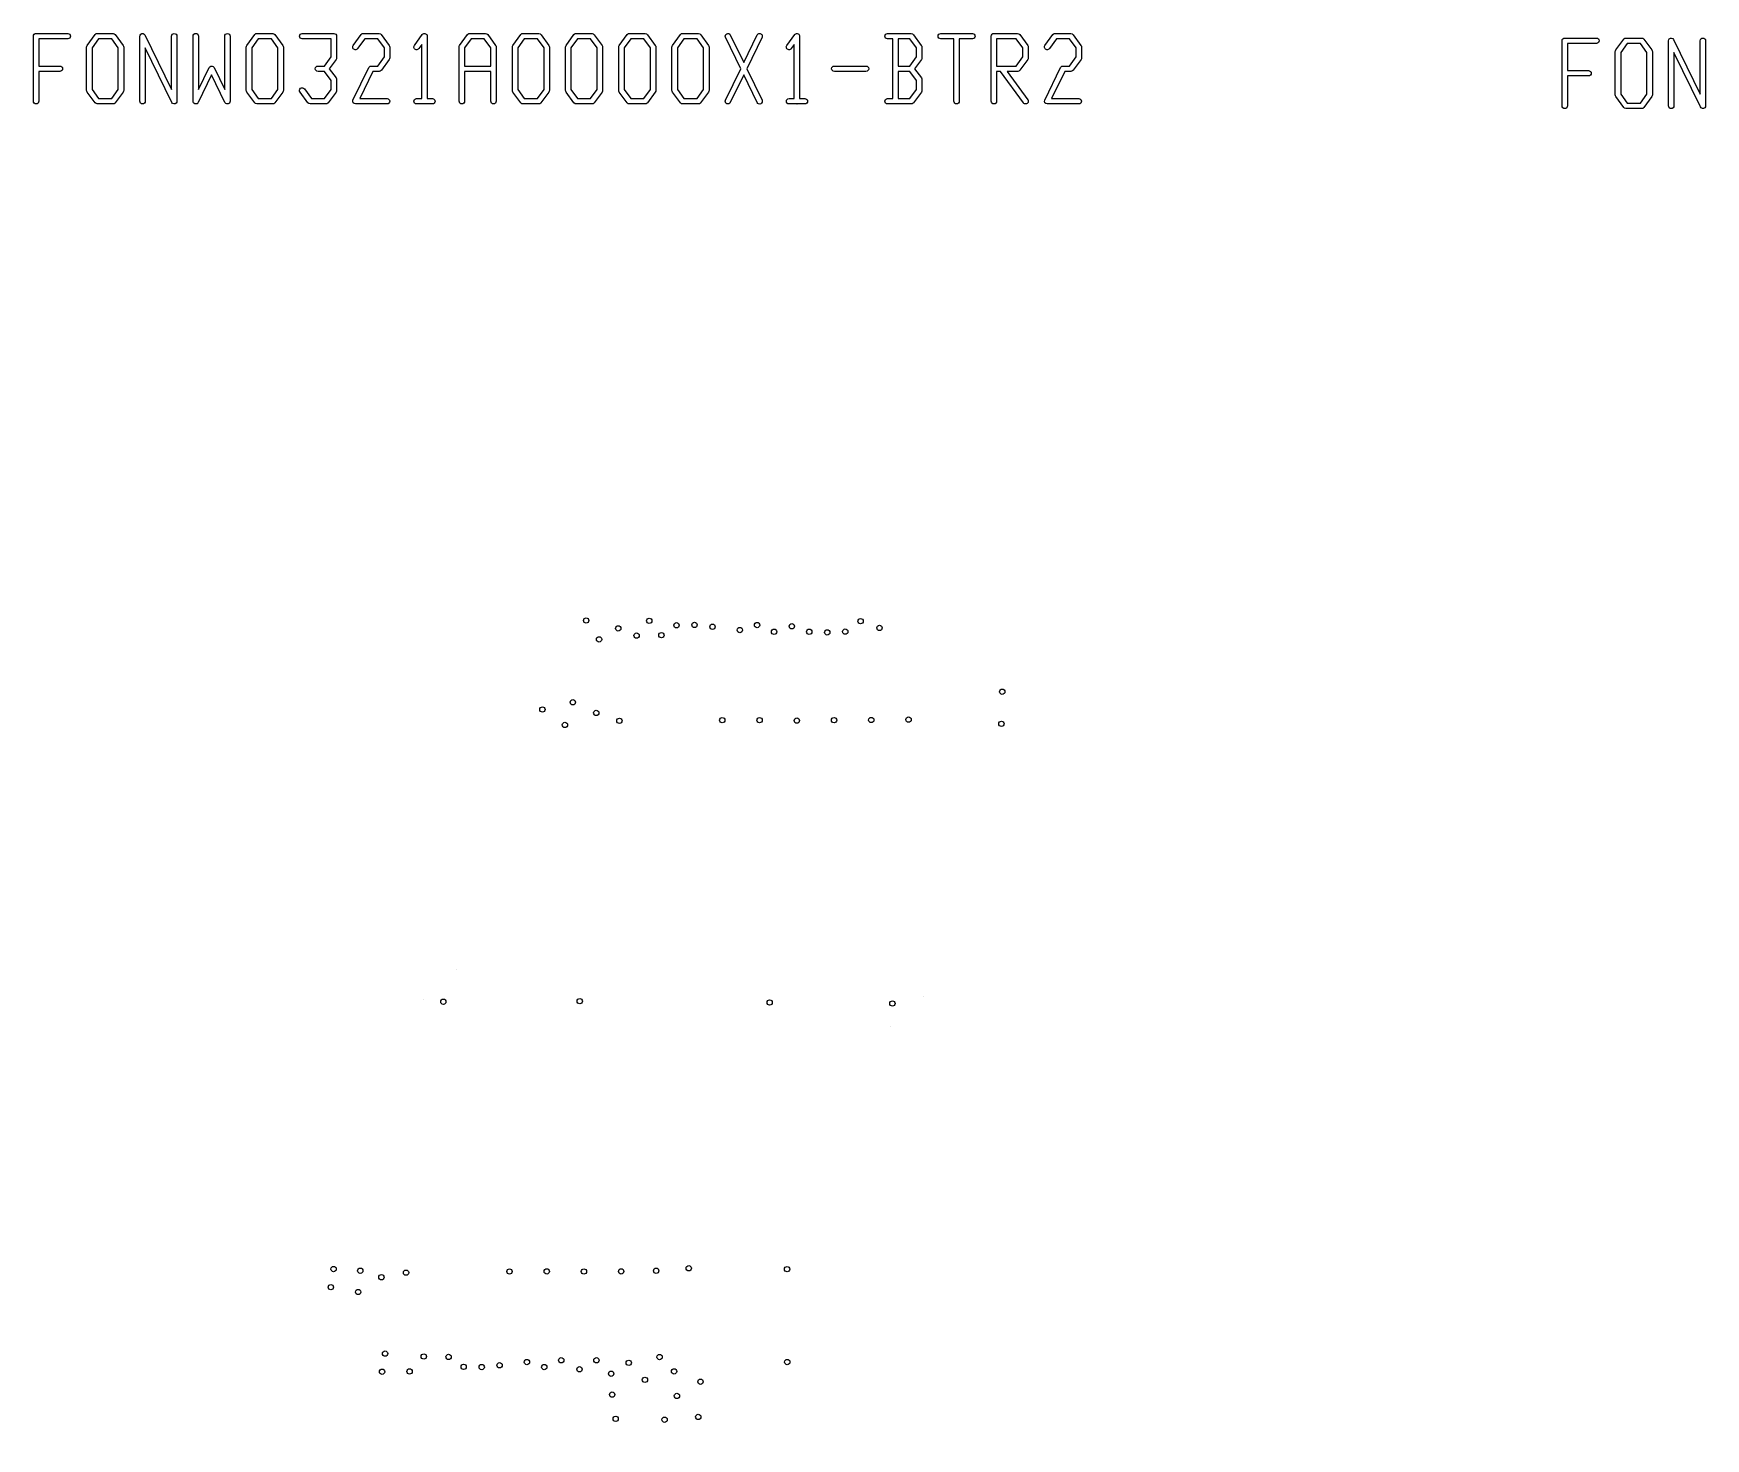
# Model space of a CAD drawing. Extents: x 0 to 248, y 0 to 175.
# Drawn here: x 71.44 to 118.58, y 87.52 to 127.11 of the extents above; entities that cross this region are included whole.
import ezdxf

# ---------------------------------------------------------------- set-up
doc = ezdxf.new("R2010")
doc.units = 0
doc.layers.add('gbr-dxf', color=7, linetype='Continuous')
doc.layers.add('gbr-outline-dxf', color=2, linetype='Continuous')

msp = doc.modelspace()

# ---------------------------------------------------------------- linework, layer by layer
at = {"layer": 'gbr-dxf', "linetype": 'Continuous'}
for points in [[(71.443, 125.202), (71.443, 126.117, -0.013454), (71.443, 126.121), (71.443, 127.034, -0.208517), (71.466, 127.091, -0.208501), (71.522, 127.113), (72.412, 127.113, -1), (72.412, 126.961), (71.596, 126.961), (71.596, 126.196), (72.189, 126.196, -1), (72.189, 126.043), (71.596, 126.043), (71.596, 125.202, -1)], [(72.943, 125.508), (72.943, 126.731, -0.161897), (72.959, 126.777), (73.181, 127.082, -0.041105), (73.189, 127.091, -0.196911), (73.243, 127.113), (73.687, 127.113, -0.246448), (73.751, 127.082), (73.974, 126.776, -0.170321), (73.988, 126.728), (73.988, 125.51, -0.165513), (73.974, 125.463), (73.751, 125.158, -0.039972), (73.743, 125.148, -0.207833), (73.687, 125.126), (73.243, 125.126, -0.247601), (73.18, 125.159), (72.96, 125.46, -0.172346)], [(77.443, 125.51), (77.443, 126.728, -0.170323), (77.458, 126.776), (77.681, 127.082, -0.041105), (77.689, 127.091, -0.196911), (77.743, 127.113), (78.187, 127.113, -0.246448), (78.25, 127.082), (78.472, 126.778, -0.166669), (78.488, 126.731), (78.488, 125.508, -0.16419), (78.473, 125.462), (78.251, 125.158, -0.039972), (78.243, 125.148, -0.207833), (78.187, 125.126), (77.743, 125.126, -0.247601), (77.68, 125.159), (77.458, 125.463, -0.165513)], [(78.958, 125.463, -1), (79.081, 125.553), (79.281, 125.278), (79.65, 125.278), (79.836, 125.532), (79.836, 125.789), (79.65, 126.043), (79.466, 126.043, -1), (79.466, 126.196), (79.65, 126.196), (79.836, 126.45), (79.836, 126.961), (79.02, 126.961, -1), (79.02, 127.113), (79.912, 127.113, -0.427292), (79.988, 127.034), (79.988, 126.427, -0.165513), (79.974, 126.38), (79.783, 126.119), (79.974, 125.858, -0.170321), (79.988, 125.81), (79.988, 125.51, -0.165513), (79.974, 125.463), (79.751, 125.158, -0.039972), (79.743, 125.148, -0.207833), (79.687, 125.126), (79.243, 125.126, -0.247601), (79.18, 125.159)], [(83.443, 125.202), (83.443, 126.116, -0.022559), (83.443, 126.123), (83.443, 126.728, -0.170323), (83.458, 126.776), (83.681, 127.082, -0.041105), (83.689, 127.091, -0.196911), (83.743, 127.113), (84.187, 127.113, -0.246448), (84.25, 127.082), (84.472, 126.778, -0.166669), (84.488, 126.731), (84.488, 125.202, -1), (84.336, 125.202), (84.336, 126.043), (83.596, 126.043), (83.596, 125.202, -1)], [(84.943, 125.51), (84.943, 126.731, -0.161897), (84.959, 126.777), (85.181, 127.082, -0.041105), (85.189, 127.091, -0.196911), (85.243, 127.113), (85.689, 127.113, -0.253505), (85.753, 127.079), (85.972, 126.778, -0.166669), (85.988, 126.731), (85.988, 125.51, -0.165513), (85.974, 125.463), (85.751, 125.158, -0.039972), (85.743, 125.148, -0.207833), (85.687, 125.126), (85.246, 125.126, -0.251415), (85.181, 125.157), (84.958, 125.463, -0.165513)], [(86.443, 125.51), (86.443, 126.731, -0.161897), (86.459, 126.777), (86.681, 127.082, -0.041105), (86.689, 127.091, -0.196911), (86.743, 127.113), (87.189, 127.113, -0.253505), (87.253, 127.079), (87.472, 126.778, -0.166669), (87.488, 126.731), (87.488, 125.51, -0.165513), (87.474, 125.463), (87.251, 125.158, -0.039972), (87.243, 125.148, -0.207833), (87.187, 125.126), (86.746, 125.126, -0.251415), (86.681, 125.157), (86.458, 125.463, -0.165513)], [(87.943, 125.51), (87.943, 126.731, -0.161897), (87.959, 126.777), (88.181, 127.082, -0.041105), (88.189, 127.091, -0.196911), (88.243, 127.113), (88.689, 127.113, -0.253505), (88.753, 127.079), (88.972, 126.778, -0.166669), (88.988, 126.731), (88.988, 125.51, -0.165513), (88.974, 125.463), (88.751, 125.158, -0.039972), (88.743, 125.148, -0.207833), (88.687, 125.126), (88.246, 125.126, -0.251415), (88.181, 125.157), (87.958, 125.463, -0.165513)], [(89.443, 125.51), (89.443, 126.731, -0.161897), (89.459, 126.777), (89.681, 127.082, -0.041105), (89.689, 127.091, -0.196911), (89.743, 127.113), (90.189, 127.113, -0.253505), (90.253, 127.079), (90.472, 126.778, -0.166669), (90.488, 126.731), (90.488, 125.51, -0.165513), (90.474, 125.463), (90.251, 125.158, -0.039972), (90.243, 125.148, -0.207833), (90.187, 125.126), (89.746, 125.126, -0.251415), (89.681, 125.157), (89.458, 125.463, -0.165513)], [(95.52, 125.126, -1), (95.52, 125.278), (95.667, 125.278), (95.667, 126.116, -0.022559), (95.667, 126.123), (95.667, 126.961), (95.52, 126.961, -1), (95.52, 127.113), (95.743, 127.113), (96.189, 127.113, -0.253505), (96.253, 127.079), (96.472, 126.778, -0.166669), (96.488, 126.731), (96.488, 126.427, -0.165513), (96.474, 126.38), (96.283, 126.119), (96.474, 125.858, -0.170321), (96.488, 125.81), (96.488, 125.51, -0.165513), (96.474, 125.463), (96.251, 125.158, -0.039972), (96.243, 125.148, -0.207833), (96.187, 125.126)], [(97.02, 126.961, -1), (97.02, 127.113), (97.464, 127.113, -0.013454), (97.468, 127.113), (97.912, 127.113, -1), (97.912, 126.961), (97.542, 126.961), (97.542, 125.202, -1), (97.39, 125.202), (97.39, 126.961)], [(98.596, 126.196), (98.741, 126.196, -0.013516), (98.745, 126.196), (99.15, 126.196), (99.336, 126.45), (99.336, 126.706), (99.15, 126.961), (98.596, 126.961)], [(114.534, 125.073), (114.534, 125.989, -0.013454), (114.534, 125.993), (114.534, 126.909, -0.199082), (114.557, 126.963, -0.199069), (114.611, 126.985), (115.503, 126.985, -1), (115.503, 126.833), (114.687, 126.833), (114.687, 126.067), (115.28, 126.067, -1), (115.28, 125.915), (114.687, 125.915), (114.687, 125.073, -1)], [(116.034, 125.381), (116.034, 126.603, -0.161897), (116.049, 126.648), (116.271, 126.952, -0.043659), (116.28, 126.962, -0.211421), (116.337, 126.985), (116.778, 126.985, -0.246448), (116.841, 126.954), (117.063, 126.65, -0.166669), (117.079, 126.603), (117.079, 125.381, -0.165513), (117.065, 125.334), (116.841, 125.028, -0.03991), (116.834, 125.019, -0.198431), (116.78, 124.997), (116.334, 124.997, -0.247601), (116.271, 125.03), (116.049, 125.334, -0.165513)], [(94.02, 126.043, -1), (94.02, 126.196), (94.912, 126.196, -1), (94.912, 126.043)], [(86.95, 110.569, -0.414241), (87.025, 110.644, -0.414241), (87.1, 110.569, -0.414241), (87.025, 110.494, -0.414241)], [(87.854, 110.347, -0.414241), (87.929, 110.422, -0.414241), (88.004, 110.347, -0.414241), (87.929, 110.272, -0.414241)], [(88.728, 110.559, -0.414241), (88.803, 110.634, -0.414241), (88.878, 110.559, -0.414241), (88.803, 110.484, -0.414241)], [(89.496, 110.435, -0.414241), (89.571, 110.51, -0.414241), (89.646, 110.435, -0.414241), (89.571, 110.36, -0.414241)], [(90.003, 110.443, -0.414241), (90.078, 110.518, -0.414241), (90.153, 110.443, -0.414241), (90.078, 110.368, -0.414241)], [(90.51, 110.392, -0.414241), (90.585, 110.467, -0.414241), (90.66, 110.392, -0.414241), (90.585, 110.317, -0.414241)], [(91.28, 110.301, -0.414241), (91.355, 110.376, -0.414241), (91.43, 110.301, -0.414241), (91.355, 110.226, -0.414241)], [(91.768, 110.441, -0.414241), (91.843, 110.516, -0.414241), (91.918, 110.441, -0.414241), (91.843, 110.366, -0.414241)], [(92.247, 110.251, -0.414241), (92.322, 110.326, -0.414241), (92.397, 110.251, -0.414241), (92.322, 110.176, -0.414241)], [(92.748, 110.408, -0.414241), (92.823, 110.483, -0.414241), (92.898, 110.408, -0.414241), (92.823, 110.333, -0.414241)], [(93.237, 110.251, -0.414241), (93.312, 110.326, -0.414241), (93.387, 110.251, -0.414241), (93.312, 110.176, -0.414241)], [(93.745, 110.234, -0.414241), (93.82, 110.309, -0.414241), (93.895, 110.234, -0.414241), (93.82, 110.159, -0.414241)], [(94.253, 110.255, -0.414241), (94.328, 110.33, -0.414241), (94.403, 110.255, -0.414241), (94.328, 110.18, -0.414241)], [(94.686, 110.55, -0.414241), (94.761, 110.625, -0.414241), (94.836, 110.55, -0.414241), (94.761, 110.475, -0.414241)], [(95.218, 110.361, -0.414241), (95.293, 110.436, -0.414241), (95.368, 110.361, -0.414241), (95.293, 110.286, -0.414241)], [(87.314, 110.038, -0.414241), (87.389, 110.113, -0.414241), (87.464, 110.038, -0.414241), (87.389, 109.963, -0.414241)], [(88.372, 110.144, -0.414241), (88.447, 110.219, -0.414241), (88.522, 110.144, -0.414241), (88.447, 110.069, -0.414241)], [(89.07, 110.157, -0.414241), (89.145, 110.232, -0.414241), (89.22, 110.157, -0.414241), (89.145, 110.082, -0.414241)], [(98.68, 108.561, -0.414241), (98.755, 108.636, -0.414241), (98.83, 108.561, -0.414241), (98.755, 108.486, -0.414241)], [(85.717, 108.062, -0.414241), (85.792, 108.137, -0.414241), (85.867, 108.062, -0.414241), (85.792, 107.987, -0.414241)], [(86.573, 108.265, -0.414241), (86.648, 108.34, -0.414241), (86.723, 108.265, -0.414241), (86.648, 108.19, -0.414241)], [(87.235, 107.964, -0.414241), (87.31, 108.039, -0.414241), (87.385, 107.964, -0.414241), (87.31, 107.889, -0.414241)], [(86.351, 107.625, -0.414241), (86.426, 107.7, -0.414241), (86.501, 107.625, -0.414241), (86.426, 107.55, -0.414241)], [(87.885, 107.741, -0.414241), (87.96, 107.816, -0.414241), (88.035, 107.741, -0.414241), (87.96, 107.666, -0.414241)], [(90.787, 107.761, -0.414241), (90.862, 107.836, -0.414241), (90.937, 107.761, -0.414241), (90.862, 107.686, -0.414241)], [(91.837, 107.761, -0.414241), (91.912, 107.836, -0.414241), (91.987, 107.761, -0.414241), (91.912, 107.686, -0.414241)], [(92.887, 107.747, -0.414241), (92.962, 107.822, -0.414241), (93.037, 107.747, -0.414241), (92.962, 107.672, -0.414241)], [(93.936, 107.76, -0.414241), (94.011, 107.835, -0.414241), (94.086, 107.76, -0.414241), (94.011, 107.685, -0.414241)], [(94.986, 107.765, -0.414241), (95.061, 107.84, -0.414241), (95.136, 107.765, -0.414241), (95.061, 107.69, -0.414241)], [(96.037, 107.775, -0.414241), (96.112, 107.85, -0.414241), (96.187, 107.775, -0.414241), (96.112, 107.7, -0.414241)], [(98.655, 107.658, -0.414241), (98.73, 107.733, -0.414241), (98.805, 107.658, -0.414241), (98.73, 107.583, -0.414241)], [(82.923, 99.826, -0.414241), (82.998, 99.901, -0.414241), (83.073, 99.826, -0.414241), (82.998, 99.751, -0.414241)], [(86.768, 99.841, -0.414241), (86.843, 99.916, -0.414241), (86.918, 99.841, -0.414241), (86.843, 99.766, -0.414241)], [(92.122, 99.804, -0.414241), (92.197, 99.879, -0.414241), (92.272, 99.804, -0.414241), (92.197, 99.729, -0.414241)], [(95.583, 99.775, -0.414241), (95.658, 99.85, -0.414241), (95.733, 99.775, -0.414241), (95.658, 99.7, -0.414241)], [(89.841, 92.313, -0.414241), (89.916, 92.388, -0.414241), (89.991, 92.313, -0.414241), (89.916, 92.238, -0.414241)], [(79.829, 92.293, -0.414241), (79.904, 92.368, -0.414241), (79.979, 92.293, -0.414241), (79.904, 92.218, -0.414241)], [(80.583, 92.245, -0.414241), (80.658, 92.32, -0.414241), (80.733, 92.245, -0.414241), (80.658, 92.17, -0.414241)], [(81.177, 92.062, -0.414241), (81.252, 92.137, -0.414241), (81.327, 92.062, -0.414241), (81.252, 91.987, -0.414241)], [(81.871, 92.19, -0.414241), (81.946, 92.265, -0.414241), (82.021, 92.19, -0.414241), (81.946, 92.115, -0.414241)], [(84.787, 92.224, -0.414241), (84.862, 92.299, -0.414241), (84.937, 92.224, -0.414241), (84.862, 92.149, -0.414241)], [(85.837, 92.225, -0.414241), (85.912, 92.3, -0.414241), (85.987, 92.225, -0.414241), (85.912, 92.15, -0.414241)], [(86.887, 92.224, -0.414241), (86.962, 92.299, -0.414241), (87.037, 92.224, -0.414241), (86.962, 92.149, -0.414241)], [(87.937, 92.225, -0.414241), (88.012, 92.3, -0.414241), (88.087, 92.225, -0.414241), (88.012, 92.15, -0.414241)], [(88.922, 92.243, -0.414241), (88.997, 92.318, -0.414241), (89.072, 92.243, -0.414241), (88.997, 92.168, -0.414241)], [(92.612, 92.289, -0.414241), (92.687, 92.364, -0.414241), (92.762, 92.289, -0.414241), (92.687, 92.214, -0.414241)], [(79.752, 91.782, -0.414241), (79.827, 91.857, -0.414241), (79.902, 91.782, -0.414241), (79.827, 91.707, -0.414241)], [(80.521, 91.645, -0.414241), (80.596, 91.72, -0.414241), (80.671, 91.645, -0.414241), (80.596, 91.57, -0.414241)], [(81.28, 89.91, -0.414241), (81.355, 89.985, -0.414241), (81.43, 89.91, -0.414241), (81.355, 89.835, -0.414241)], [(82.372, 89.827, -0.414241), (82.447, 89.902, -0.414241), (82.522, 89.827, -0.414241), (82.447, 89.752, -0.414241)], [(83.07, 89.815, -0.414241), (83.145, 89.89, -0.414241), (83.22, 89.815, -0.414241), (83.145, 89.74, -0.414241)], [(83.496, 89.537, -0.414241), (83.571, 89.612, -0.414241), (83.646, 89.537, -0.414241), (83.571, 89.462, -0.414241)], [(84.004, 89.529, -0.414241), (84.079, 89.604, -0.414241), (84.154, 89.529, -0.414241), (84.079, 89.454, -0.414241)], [(84.51, 89.579, -0.414241), (84.585, 89.654, -0.414241), (84.66, 89.579, -0.414241), (84.585, 89.504, -0.414241)], [(85.28, 89.671, -0.414241), (85.355, 89.746, -0.414241), (85.43, 89.671, -0.414241), (85.355, 89.596, -0.414241)], [(85.768, 89.53, -0.414241), (85.843, 89.605, -0.414241), (85.918, 89.53, -0.414241), (85.843, 89.455, -0.414241)], [(86.247, 89.721, -0.414241), (86.322, 89.796, -0.414241), (86.397, 89.721, -0.414241), (86.322, 89.646, -0.414241)], [(87.238, 89.721, -0.414241), (87.313, 89.796, -0.414241), (87.388, 89.721, -0.414241), (87.313, 89.646, -0.414241)], [(88.15, 89.649, -0.414241), (88.225, 89.724, -0.414241), (88.3, 89.649, -0.414241), (88.225, 89.574, -0.414241)], [(89.02, 89.813, -0.414241), (89.095, 89.888, -0.414241), (89.17, 89.813, -0.414241), (89.095, 89.738, -0.414241)], [(92.617, 89.672, -0.414241), (92.692, 89.747, -0.414241), (92.767, 89.672, -0.414241), (92.692, 89.597, -0.414241)], [(81.195, 89.397, -0.414241), (81.27, 89.472, -0.414241), (81.345, 89.397, -0.414241), (81.27, 89.322, -0.414241)], [(81.972, 89.406, -0.414241), (82.047, 89.481, -0.414241), (82.122, 89.406, -0.414241), (82.047, 89.331, -0.414241)], [(86.761, 89.468, -0.414241), (86.836, 89.543, -0.414241), (86.911, 89.468, -0.414241), (86.836, 89.393, -0.414241)], [(87.655, 89.342, -0.414241), (87.73, 89.417, -0.414241), (87.805, 89.342, -0.414241), (87.73, 89.267, -0.414241)], [(88.607, 89.17, -0.414241), (88.682, 89.245, -0.414241), (88.757, 89.17, -0.414241), (88.682, 89.095, -0.414241)], [(89.427, 89.408, -0.414241), (89.502, 89.483, -0.414241), (89.577, 89.408, -0.414241), (89.502, 89.333, -0.414241)], [(90.172, 89.115, -0.414241), (90.247, 89.19, -0.414241), (90.322, 89.115, -0.414241), (90.247, 89.04, -0.414241)], [(87.682, 88.754, -0.414241), (87.757, 88.829, -0.414241), (87.832, 88.754, -0.414241), (87.757, 88.679, -0.414241)], [(89.507, 88.715, -0.414241), (89.582, 88.79, -0.414241), (89.657, 88.715, -0.414241), (89.582, 88.64, -0.414241)], [(87.781, 88.071, -0.414241), (87.856, 88.146, -0.414241), (87.931, 88.071, -0.414241), (87.856, 87.996, -0.414241)], [(90.109, 88.124, -0.414241), (90.184, 88.199, -0.414241), (90.259, 88.124, -0.414241), (90.184, 88.049, -0.414241)], [(89.159, 88.047, -0.414241), (89.234, 88.122, -0.414241), (89.309, 88.047, -0.414241), (89.234, 87.972, -0.414241)]]:
    msp.add_lwpolyline(points, format="xyb", close=True, dxfattribs=at)
for points in [[(73.096, 125.533), (73.281, 125.278), (73.65, 125.278), (73.836, 125.532), (73.836, 126.707), (73.65, 126.961), (73.281, 126.961), (73.096, 126.706)], [(77.596, 125.532), (77.781, 125.278), (78.15, 125.278), (78.336, 125.533), (78.336, 126.706), (78.15, 126.961), (77.781, 126.961), (77.596, 126.706)], [(83.596, 126.196), (84.336, 126.196), (84.336, 126.706), (84.15, 126.961), (83.781, 126.961), (83.596, 126.706)], [(85.096, 125.532), (85.281, 125.278), (85.65, 125.278), (85.836, 125.532), (85.836, 126.706), (85.65, 126.961), (85.281, 126.961), (85.096, 126.706)], [(86.596, 125.532), (86.781, 125.278), (87.15, 125.278), (87.336, 125.532), (87.336, 126.706), (87.15, 126.961), (86.781, 126.961), (86.596, 126.706)], [(88.096, 125.532), (88.281, 125.278), (88.65, 125.278), (88.836, 125.532), (88.836, 126.706), (88.65, 126.961), (88.281, 126.961), (88.096, 126.706)], [(89.596, 125.532), (89.781, 125.278), (90.15, 125.278), (90.336, 125.532), (90.336, 126.706), (90.15, 126.961), (89.781, 126.961), (89.596, 126.706)], [(95.819, 126.196), (96.15, 126.196), (96.336, 126.45), (96.336, 126.706), (96.15, 126.961), (95.819, 126.961)], [(116.187, 125.404), (116.372, 125.149), (116.741, 125.149), (116.927, 125.404), (116.927, 126.578), (116.741, 126.832), (116.372, 126.832), (116.187, 126.578)], [(95.819, 125.278), (96.15, 125.278), (96.336, 125.532), (96.336, 125.789), (96.15, 126.043), (95.819, 126.043)]]:
    msp.add_lwpolyline(points, close=True, dxfattribs=at)
for points in [[(74.443, 125.202), (74.443, 127.037, -0.200605), (74.466, 127.091, -0.513571), (74.588, 127.07), (75.336, 125.533)], [(75.336, 125.533), (75.336, 127.037, -1), (75.488, 127.037), (75.488, 125.202, -0.200605), (75.466, 125.148, -0.513571), (75.343, 125.168), (74.596, 126.706)], [(75.943, 125.205), (75.943, 127.037, -1), (76.096, 127.037), (76.096, 125.533)], [(76.836, 125.533), (76.836, 127.037, -1), (76.988, 127.037), (76.988, 125.202, -0.200605), (76.966, 125.148, -0.513571), (76.843, 125.168), (76.466, 125.945)], [(80.451, 125.235), (80.897, 126.152, -0.089512), (80.912, 126.174, -0.204058), (80.968, 126.196), (81.15, 126.196), (81.336, 126.45), (81.336, 126.706), (81.15, 126.961), (80.781, 126.961), (80.581, 126.686, -1), (80.458, 126.776), (80.681, 127.082, -0.041105), (80.689, 127.091, -0.196911), (80.743, 127.113), (81.187, 127.113, -0.246448), (81.25, 127.082), (81.472, 126.778, -0.166669), (81.488, 126.731), (81.488, 126.425, -0.16419), (81.473, 126.379), (81.251, 126.075, -0.039972), (81.243, 126.066, -0.207833), (81.187, 126.043), (81.013, 126.043), (80.641, 125.278)], [(82.39, 126.803), (82.304, 126.686, -1), (82.181, 126.776)], [(82.464, 125.126), (82.243, 125.126, -1), (82.243, 125.278), (82.39, 125.278), (82.39, 126.803)], [(82.181, 126.776), (82.404, 127.082, -0.041105), (82.412, 127.091, -0.665353), (82.542, 127.037), (82.542, 125.278), (82.689, 125.278, -1), (82.689, 125.126), (82.468, 125.126)], [(90.951, 127.004, -1), (91.088, 127.07), (91.466, 126.294)], [(91.466, 125.945), (91.088, 125.168, -1), (90.951, 125.235), (91.381, 126.119), (90.951, 127.004)], [(91.466, 126.294), (91.844, 127.07, -1), (91.981, 127.004), (91.551, 126.119), (91.981, 125.235, -1), (91.843, 125.168), (91.466, 125.945)], [(92.964, 125.126), (92.743, 125.126, -1), (92.743, 125.278), (92.89, 125.278), (92.89, 126.803)], [(92.89, 126.803), (92.804, 126.686, -1), (92.681, 126.776)], [(92.681, 126.776), (92.903, 127.081, -0.043659), (92.912, 127.091, -0.68565), (93.042, 127.034), (93.042, 125.278), (93.189, 125.278, -1), (93.189, 125.126), (92.968, 125.126)], [(98.443, 125.202), (98.443, 126.116, -0.022559), (98.443, 126.123), (98.443, 127.034, -0.2107), (98.466, 127.091, -0.210684), (98.523, 127.113), (99.187, 127.113, -0.246448), (99.25, 127.082), (99.472, 126.778, -0.166669), (99.488, 126.731), (99.488, 126.427, -0.165513), (99.474, 126.38), (99.251, 126.075, -0.03991), (99.243, 126.065, -0.198431), (99.189, 126.043), (98.893, 126.043)], [(99.951, 125.235), (100.397, 126.153, -0.083165), (100.412, 126.173, -0.199657), (100.466, 126.196), (100.65, 126.196), (100.836, 126.45), (100.836, 126.706), (100.65, 126.961), (100.281, 126.961), (100.081, 126.686, -1), (99.958, 126.776), (100.181, 127.082, -0.041105), (100.189, 127.091, -0.196911), (100.243, 127.113), (100.689, 127.113, -0.253505), (100.753, 127.079), (100.972, 126.778, -0.166669), (100.988, 126.731), (100.988, 126.427, -0.165513), (100.974, 126.38), (100.751, 126.075, -0.039972), (100.743, 126.066, -0.207833), (100.687, 126.043), (100.513, 126.043), (100.141, 125.278)], [(117.534, 125.073), (117.534, 126.909, -0.200605), (117.557, 126.963, -0.513571), (117.679, 126.942), (118.427, 125.404)], [(118.427, 125.404), (118.427, 126.909, -1), (118.579, 126.909), (118.579, 125.077, -0.210152), (118.557, 125.02, -0.532669), (118.433, 125.044), (117.687, 126.578)], [(74.596, 126.706), (74.596, 125.202, -1), (74.443, 125.202)], [(117.687, 126.578), (117.687, 125.073, -1), (117.534, 125.073)], [(76.466, 125.945), (76.089, 125.171, -0.091773), (76.073, 125.148, -0.68385), (75.943, 125.205)], [(76.096, 125.533), (76.397, 126.153, -0.083561), (76.412, 126.173, -0.515515), (76.534, 126.153), (76.836, 125.533)], [(98.893, 126.043), (99.474, 125.247, -1), (99.35, 125.157), (98.704, 126.043), (98.596, 126.043), (98.596, 125.202, -1), (98.443, 125.202)], [(80.641, 125.278), (81.412, 125.278, -1), (81.412, 125.126), (80.522, 125.126, -0.562296), (80.451, 125.235)], [(100.141, 125.278), (100.912, 125.278, -1), (100.912, 125.126), (100.021, 125.126, -0.562296), (99.951, 125.235)]]:
    msp.add_lwpolyline(points, format="xyb", dxfattribs=at)
at = {"layer": 'gbr-dxf'}
for centre in [(82.466, 125.202), (92.966, 125.202)]:
    msp.add_arc(centre, 0.0762, 268.5317, 271.4683, dxfattribs=at)
at = {"layer": 'gbr-outline-dxf', "linetype": 'Continuous', "const_width": 0.000025}
msp.add_lwpolyline([(79.261, 89.391), (79.261, 96.773, -0.211094), (79.425, 97.143), (85.098, 102.309, 0.211095), (85.261, 102.679), (85.261, 110.582, -0.414217), (85.761, 111.082), (98.761, 111.082, -0.414217), (99.261, 110.582), (99.261, 102.679, -0.211094), (99.098, 102.309), (93.425, 97.143, 0.211095), (93.261, 96.773), (93.261, 88.015, -0.414217), (92.761, 87.515), (87.761, 87.515, -0.414217), (87.261, 88.015), (87.261, 88.391, 0.414217), (86.761, 88.891), (79.761, 88.891, -0.414217)], format="xyb", close=True, dxfattribs=at)

doc.saveas('drawing.dxf')
